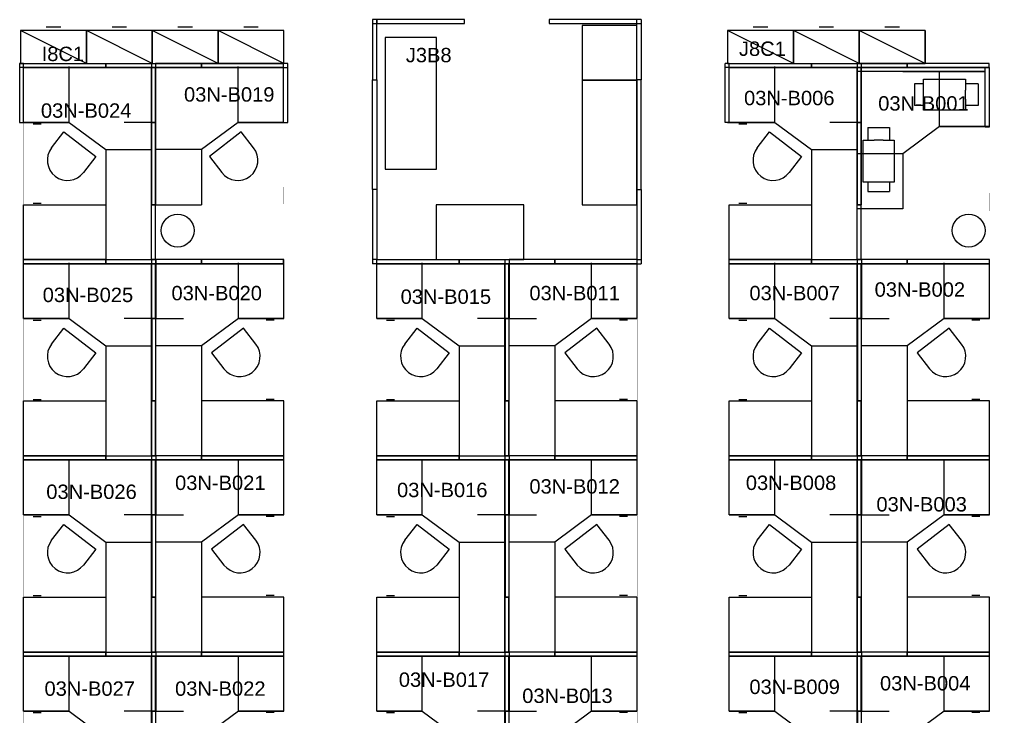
# Model space of a CAD drawing. Extents: x 0 to 6337, y 3987 to 5634.
# Drawn here: x 3172 to 3703, y 4410 to 4792 of the extents above; entities that cross this region are included whole.
import ezdxf

# ---------------------------------------------------------------- set-up
doc = ezdxf.new("R2010")
doc.units = 0
doc.header["$MEASUREMENT"] = 0
for name, color, linetype in [('01B_PANELS', 7, 'CONTINUOUS'), ('04A_FURNITURE', 7, 'CONTINUOUS'), ('04B_EQUIPMENT', 7, 'CONTINUOUS'), ('REGION', 7, 'CONTINUOUS'), ('REGION_NUM', 7, 'CONTINUOUS')]:
    doc.layers.add(name, color=color, linetype=linetype)
doc.styles.add('ARIAL', font='ARIAL', dxfattribs={"height": 0.2})

msp = doc.modelspace()

# ---------------------------------------------------------------- linework, layer by layer
at = {"layer": '01B_PANELS', "color": 5, "linetype": 'Continuous'}
for p, q in [((3415.53, 4791.5), (3365.28, 4791.5)), ((3365.28, 4791.5), (3365.28, 4758.48)), ((3367.53, 4791.5), (3367.53, 4789.25)), ((3367.53, 4758.48), (3367.53, 4791.5)), ((3415.53, 4789.25), (3415.53, 4791.5)), ((3512.03, 4791.5), (3461.78, 4791.5)), ((3461.78, 4791.5), (3461.78, 4789.25)), ((3509.78, 4789.25), (3509.78, 4791.5)), ((3509.78, 4758.48), (3509.78, 4791.5)), ((3512.03, 4791.5), (3512.03, 4758.48)), ((3365.28, 4789.25), (3415.53, 4789.25)), ((3461.78, 4789.25), (3512.03, 4789.25)), ((3509.78, 4758.23), (3509.78, 4788.23)), ((3172.11, 4767.48), (3172.11, 4735.23)), ((3174.36, 4767.48), (3172.11, 4767.48)), ((3174.36, 4765.23), (3172.11, 4765.23)), ((3172.76, 4767.48), (3208.76, 4767.48)), ((3174.36, 4765.23), (3174.36, 4767.48)), ((3174.36, 4767.48), (3219.36, 4767.48)), ((3174.36, 4735.23), (3174.36, 4765.23)), ((3174.36, 4765.23), (3244.36, 4765.23)), ((3219.36, 4765.23), (3174.36, 4765.23)), ((3208.76, 4767.48), (3244.76, 4767.48)), ((3219.36, 4765.23), (3219.36, 4767.48)), ((3219.36, 4767.48), (3244.36, 4767.48)), ((3219.36, 4767.48), (3219.36, 4765.23)), ((3244.36, 4765.23), (3219.36, 4765.23)), ((3243.63, 4767.48), (3245.88, 4767.48)), ((3244.36, 4767.48), (3244.36, 4765.23)), ((3244.36, 4735.23), (3244.36, 4765.23)), ((3244.36, 4765.23), (3246.61, 4765.23)), ((3244.36, 4765.23), (3244.36, 4735.23)), ((3244.36, 4735.23), (3244.36, 4765.23)), ((3246.61, 4765.23), (3244.36, 4765.23)), ((3244.76, 4767.48), (3280.76, 4767.48)), ((3246.61, 4767.48), (3246.61, 4765.23)), ((3271.61, 4767.48), (3246.61, 4767.48)), ((3316.61, 4765.23), (3246.61, 4765.23)), ((3246.61, 4765.23), (3246.61, 4735.23)), ((3246.61, 4735.23), (3246.61, 4765.23)), ((3246.61, 4735.23), (3246.61, 4765.23)), ((3246.61, 4765.23), (3271.61, 4765.23)), ((3271.61, 4765.23), (3271.61, 4767.48)), ((3271.61, 4767.48), (3271.61, 4765.23)), ((3316.61, 4767.48), (3271.61, 4767.48)), ((3271.61, 4765.23), (3316.61, 4765.23)), ((3280.76, 4767.48), (3316.76, 4767.48)), ((3318.86, 4767.48), (3316.61, 4767.48)), ((3316.61, 4765.23), (3316.61, 4767.48)), ((3316.61, 4765.23), (3318.86, 4765.23)), ((3316.61, 4735.23), (3316.61, 4765.23)), ((3318.86, 4735.23), (3318.86, 4767.48)), ((3560.25, 4767.48), (3558, 4767.48)), ((3560.25, 4765.23), (3558, 4765.23)), ((3559.37, 4767.48), (3595.37, 4767.48)), ((3560.25, 4765.23), (3560.25, 4767.48)), ((3560.25, 4767.48), (3605.25, 4767.48)), ((3560.25, 4765.23), (3630.25, 4765.23)), ((3605.25, 4765.23), (3560.25, 4765.23)), ((3595.37, 4767.48), (3631.37, 4767.48)), ((3605.25, 4765.23), (3605.25, 4767.48)), ((3605.25, 4767.48), (3630.25, 4767.48)), ((3605.25, 4767.48), (3605.25, 4765.23)), ((3630.25, 4765.23), (3605.25, 4765.23)), ((3632.5, 4767.48), (3630.25, 4767.48)), ((3630.25, 4767.48), (3630.25, 4765.23)), ((3630.25, 4735.23), (3630.25, 4765.23)), ((3632.5, 4765.23), (3630.25, 4765.23)), ((3630.25, 4735.23), (3630.25, 4765.23)), ((3630.25, 4765.23), (3632.5, 4765.23)), ((3630.25, 4765.23), (3630.25, 4735.23)), ((3631.37, 4767.48), (3667.37, 4767.48)), ((3632.5, 4767.48), (3632.5, 4765.23)), ((3657.5, 4767.48), (3632.5, 4767.48)), ((3632.5, 4735.23), (3632.5, 4765.23)), ((3702.5, 4765.23), (3632.5, 4765.23)), ((3632.5, 4765.23), (3632.5, 4735.23)), ((3632.5, 4735.23), (3632.5, 4765.23)), ((3632.5, 4765.23), (3657.5, 4765.23)), ((3657.5, 4765.23), (3657.5, 4767.48)), ((3657.5, 4767.48), (3657.5, 4765.23)), ((3702.5, 4767.48), (3657.5, 4767.48)), ((3657.5, 4765.23), (3702.5, 4765.23)), ((3700.23, 4765.23), (3702.5, 4765.23)), ((3700.23, 4732.6), (3700.23, 4765.23)), ((3700.23, 4762.98), (3700.23, 4765.23)), ((3700.25, 4765.23), (3702.2, 4765.23)), ((3702.5, 4765.23), (3702.5, 4767.48)), ((3702.5, 4765.23), (3702.5, 4732.6)), ((3700.23, 4762.98), (3630.23, 4762.98)), ((3655.23, 4762.98), (3700.23, 4762.98)), ((3700.23, 4732.98), (3700.23, 4762.98)), ((3365.28, 4758.48), (3367.53, 4758.48)), ((3365.28, 4698.48), (3365.28, 4758.48)), ((3365.28, 4758.48), (3367.53, 4758.48)), ((3367.53, 4758.48), (3367.53, 4698.48)), ((3512.03, 4758.48), (3509.78, 4758.48)), ((3512.03, 4758.48), (3509.78, 4758.48)), ((3509.78, 4758.48), (3509.78, 4698.48)), ((3509.78, 4690.23), (3509.78, 4758.23)), ((3512.03, 4698.48), (3512.03, 4758.48)), ((3172.11, 4735.23), (3174.36, 4735.23)), ((3244.36, 4735.23), (3246.61, 4735.23)), ((3244.36, 4660.23), (3244.36, 4735.23)), ((3246.61, 4735.23), (3244.36, 4735.23)), ((3246.61, 4735.23), (3244.36, 4735.23)), ((3244.36, 4735.23), (3244.36, 4690.23)), ((3244.36, 4690.23), (3244.36, 4735.23)), ((3244.36, 4735.23), (3246.61, 4735.23)), ((3246.61, 4690.23), (3246.61, 4735.23)), ((3246.61, 4735.23), (3246.61, 4690.23)), ((3316.61, 4735.23), (3318.86, 4735.23)), ((3632.5, 4735.23), (3630.25, 4735.23)), ((3630.25, 4735.23), (3632.5, 4735.23)), ((3630.25, 4660.23), (3630.25, 4735.23)), ((3632.5, 4735.23), (3630.25, 4735.23)), ((3630.25, 4735.23), (3630.25, 4690.23)), ((3630.25, 4690.23), (3630.25, 4735.23)), ((3630.25, 4735.23), (3632.5, 4735.23)), ((3632.5, 4660.23), (3632.5, 4735.23)), ((3632.5, 4690.23), (3632.5, 4735.23)), ((3632.5, 4735.23), (3632.5, 4690.23)), ((3702.5, 4732.6), (3700.23, 4732.6)), ((3702.2, 4732.94), (3700.28, 4732.94)), ((3365.28, 4698.48), (3365.28, 4657.98)), ((3367.53, 4698.48), (3365.28, 4698.48)), ((3367.53, 4698.48), (3367.53, 4660.23)), ((3509.78, 4698.48), (3509.78, 4660.23)), ((3509.78, 4698.48), (3512.03, 4698.48)), ((3512.03, 4698.48), (3512.03, 4660.23)), ((3244.36, 4660.23), (3244.36, 4690.23)), ((3244.36, 4690.23), (3246.61, 4690.23)), ((3244.36, 4660.23), (3244.36, 4690.23)), ((3246.61, 4690.23), (3244.36, 4690.23)), ((3244.36, 4690.23), (3246.61, 4690.23)), ((3246.61, 4690.23), (3244.36, 4690.23)), ((3246.61, 4660.23), (3246.61, 4690.23)), ((3246.61, 4660.23), (3246.61, 4690.23)), ((3630.25, 4660.23), (3630.25, 4690.23)), ((3632.5, 4690.23), (3630.25, 4690.23)), ((3630.25, 4660.23), (3630.25, 4690.23)), ((3630.25, 4690.23), (3632.5, 4690.23)), ((3630.25, 4690.23), (3632.5, 4690.23)), ((3632.5, 4690.23), (3630.25, 4690.23)), ((3632.5, 4660.23), (3632.5, 4690.23)), ((3632.5, 4660.23), (3632.5, 4690.23)), ((3219.36, 4660.23), (3174.36, 4660.23)), ((3174.36, 4657.98), (3174.36, 4660.23)), ((3174.36, 4660.23), (3219.36, 4660.23)), ((3174.36, 4657.98), (3174.36, 4660.23)), ((3174.36, 4660.23), (3219.36, 4660.23)), ((3219.36, 4660.23), (3244.36, 4660.23)), ((3219.36, 4657.98), (3219.36, 4660.23)), ((3219.36, 4660.23), (3244.36, 4660.23)), ((3219.36, 4660.23), (3219.36, 4657.98)), ((3219.36, 4657.98), (3219.36, 4660.23)), ((3219.36, 4660.23), (3244.36, 4660.23)), ((3219.36, 4660.23), (3219.36, 4657.98)), ((3244.36, 4660.23), (3246.61, 4660.23)), ((3246.61, 4660.23), (3244.36, 4660.23)), ((3244.36, 4660.23), (3244.36, 4657.98)), ((3244.36, 4660.23), (3244.36, 4657.98)), ((3246.61, 4660.23), (3246.61, 4657.98)), ((3271.61, 4660.23), (3246.61, 4660.23)), ((3246.77, 4660.23), (3246.77, 4657.98)), ((3271.77, 4660.23), (3246.77, 4660.23)), ((3271.61, 4657.98), (3271.61, 4660.23)), ((3271.61, 4660.23), (3271.61, 4657.98)), ((3316.61, 4660.23), (3271.61, 4660.23)), ((3271.77, 4657.98), (3271.77, 4660.23)), ((3271.77, 4660.23), (3271.77, 4657.98)), ((3316.77, 4660.23), (3271.77, 4660.23)), ((3316.61, 4657.98), (3316.61, 4660.23)), ((3316.77, 4657.98), (3316.77, 4660.23)), ((3367.53, 4660.23), (3365.28, 4660.23)), ((3367.53, 4657.98), (3367.53, 4660.23)), ((3367.53, 4660.23), (3412.53, 4660.23)), ((3399.94, 4660.23), (3447.94, 4660.23)), ((3412.53, 4657.98), (3412.53, 4660.23)), ((3412.53, 4660.23), (3437.53, 4660.23)), ((3412.53, 4660.23), (3412.53, 4657.98)), ((3437.53, 4660.23), (3437.53, 4657.98)), ((3439.93, 4660.23), (3439.93, 4657.98)), ((3464.93, 4660.23), (3439.93, 4660.23)), ((3464.93, 4657.98), (3464.93, 4660.23)), ((3464.93, 4660.23), (3464.93, 4657.98)), ((3509.93, 4660.23), (3464.93, 4660.23)), ((3509.78, 4660.23), (3512.03, 4660.23)), ((3509.93, 4657.98), (3509.93, 4660.23)), ((3512.03, 4660.23), (3512.03, 4657.98)), ((3605.25, 4660.23), (3560.25, 4660.23)), ((3560.25, 4657.98), (3560.25, 4660.23)), ((3560.25, 4660.23), (3605.25, 4660.23)), ((3560.25, 4657.98), (3560.25, 4660.23)), ((3560.25, 4660.23), (3605.25, 4660.23)), ((3605.25, 4660.23), (3630.25, 4660.23)), ((3605.25, 4657.98), (3605.25, 4660.23)), ((3605.25, 4660.23), (3630.25, 4660.23)), ((3605.25, 4660.23), (3605.25, 4657.98)), ((3605.25, 4657.98), (3605.25, 4660.23)), ((3605.25, 4660.23), (3630.25, 4660.23)), ((3605.25, 4660.23), (3605.25, 4657.98)), ((3632.5, 4660.23), (3630.25, 4660.23)), ((3630.25, 4660.23), (3632.5, 4660.23)), ((3630.25, 4660.23), (3630.25, 4657.98)), ((3630.25, 4660.23), (3630.25, 4657.98)), ((3657.5, 4660.23), (3632.5, 4660.23)), ((3632.65, 4660.23), (3632.65, 4657.98)), ((3657.65, 4660.23), (3632.65, 4660.23)), ((3657.65, 4657.98), (3657.65, 4660.23)), ((3657.65, 4660.23), (3657.65, 4657.98)), ((3702.65, 4660.23), (3657.65, 4660.23)), ((3702.65, 4657.98), (3702.65, 4660.23)), ((3174.36, 4657.98), (3244.36, 4657.98)), ((3219.36, 4657.98), (3174.36, 4657.98)), ((3219.36, 4657.98), (3174.36, 4657.98)), ((3244.36, 4657.98), (3219.36, 4657.98)), ((3244.36, 4657.98), (3219.36, 4657.98)), ((3244.36, 4627.98), (3244.36, 4657.98)), ((3244.36, 4657.98), (3246.61, 4657.98)), ((3244.36, 4657.98), (3244.36, 4627.98)), ((3244.52, 4627.98), (3244.52, 4657.98)), ((3246.77, 4657.98), (3244.52, 4657.98)), ((3246.61, 4627.98), (3246.61, 4657.98)), ((3246.61, 4657.98), (3271.61, 4657.98)), ((3246.77, 4627.98), (3246.77, 4657.98)), ((3316.77, 4657.98), (3246.77, 4657.98)), ((3246.77, 4657.98), (3246.77, 4627.98)), ((3246.77, 4657.98), (3271.77, 4657.98)), ((3271.61, 4657.98), (3316.61, 4657.98)), ((3271.77, 4657.98), (3316.77, 4657.98)), ((3367.53, 4657.98), (3365.28, 4657.98)), ((3367.53, 4657.98), (3437.53, 4657.98)), ((3412.53, 4657.98), (3367.53, 4657.98)), ((3437.53, 4657.98), (3412.53, 4657.98)), ((3437.53, 4627.98), (3437.53, 4657.98)), ((3437.53, 4657.98), (3439.78, 4657.98)), ((3437.53, 4657.98), (3437.53, 4627.98)), ((3437.68, 4627.98), (3437.68, 4657.98)), ((3439.93, 4657.98), (3437.68, 4657.98)), ((3439.78, 4627.98), (3439.78, 4657.98)), ((3439.93, 4627.98), (3439.93, 4657.98)), ((3509.93, 4657.98), (3439.93, 4657.98)), ((3439.93, 4657.98), (3439.93, 4627.98)), ((3439.93, 4657.98), (3464.93, 4657.98)), ((3464.93, 4657.98), (3509.93, 4657.98)), ((3509.78, 4657.98), (3512.03, 4657.98)), ((3560.25, 4657.98), (3630.25, 4657.98)), ((3605.25, 4657.98), (3560.25, 4657.98)), ((3605.25, 4657.98), (3560.25, 4657.98)), ((3630.25, 4657.98), (3605.25, 4657.98)), ((3630.25, 4657.98), (3605.25, 4657.98)), ((3630.25, 4627.98), (3630.25, 4657.98)), ((3630.25, 4657.98), (3632.5, 4657.98)), ((3630.25, 4657.98), (3630.25, 4627.98)), ((3630.4, 4627.98), (3630.4, 4657.98)), ((3632.65, 4657.98), (3630.4, 4657.98)), ((3632.5, 4627.98), (3632.5, 4657.98)), ((3632.65, 4627.98), (3632.65, 4657.98)), ((3702.65, 4657.98), (3632.65, 4657.98)), ((3632.65, 4657.98), (3632.65, 4627.98)), ((3632.65, 4657.98), (3657.65, 4657.98)), ((3657.65, 4657.98), (3702.65, 4657.98)), ((3244.36, 4627.98), (3246.61, 4627.98)), ((3244.36, 4552.98), (3244.36, 4627.98)), ((3244.36, 4582.98), (3244.36, 4627.98)), ((3244.36, 4627.98), (3246.61, 4627.98)), ((3246.77, 4627.98), (3244.52, 4627.98)), ((3246.77, 4627.98), (3244.52, 4627.98)), ((3244.52, 4627.98), (3244.52, 4582.98)), ((3246.61, 4627.98), (3246.61, 4582.98)), ((3246.77, 4552.98), (3246.77, 4627.98)), ((3246.77, 4582.98), (3246.77, 4627.98)), ((3437.53, 4627.98), (3439.78, 4627.98)), ((3437.53, 4552.98), (3437.53, 4627.98)), ((3437.53, 4582.98), (3437.53, 4627.98)), ((3437.53, 4627.98), (3439.78, 4627.98)), ((3439.93, 4627.98), (3437.68, 4627.98)), ((3439.93, 4627.98), (3437.68, 4627.98)), ((3437.68, 4627.98), (3437.68, 4582.98)), ((3439.78, 4627.98), (3439.78, 4582.98)), ((3439.93, 4552.98), (3439.93, 4627.98)), ((3439.93, 4582.98), (3439.93, 4627.98)), ((3630.25, 4627.98), (3632.5, 4627.98)), ((3630.25, 4552.98), (3630.25, 4627.98)), ((3630.25, 4582.98), (3630.25, 4627.98)), ((3630.25, 4627.98), (3632.5, 4627.98)), ((3632.65, 4627.98), (3630.4, 4627.98)), ((3632.65, 4627.98), (3630.4, 4627.98)), ((3630.4, 4627.98), (3630.4, 4582.98)), ((3632.5, 4627.98), (3632.5, 4582.98)), ((3632.65, 4552.98), (3632.65, 4627.98)), ((3632.65, 4582.98), (3632.65, 4627.98)), ((3244.36, 4552.98), (3244.36, 4582.98)), ((3244.36, 4582.98), (3246.61, 4582.98)), ((3246.61, 4582.98), (3244.36, 4582.98)), ((3244.52, 4552.98), (3244.52, 4582.98)), ((3246.77, 4582.98), (3244.52, 4582.98)), ((3244.52, 4582.98), (3246.77, 4582.98)), ((3246.61, 4552.98), (3246.61, 4582.98)), ((3246.77, 4552.98), (3246.77, 4582.98)), ((3437.53, 4552.98), (3437.53, 4582.98)), ((3437.53, 4582.98), (3439.78, 4582.98)), ((3439.78, 4582.98), (3437.53, 4582.98)), ((3437.68, 4552.98), (3437.68, 4582.98)), ((3439.93, 4582.98), (3437.68, 4582.98)), ((3437.68, 4582.98), (3439.93, 4582.98)), ((3439.78, 4552.98), (3439.78, 4582.98)), ((3439.93, 4552.98), (3439.93, 4582.98)), ((3630.25, 4552.98), (3630.25, 4582.98)), ((3630.25, 4582.98), (3632.5, 4582.98)), ((3632.5, 4582.98), (3630.25, 4582.98)), ((3630.4, 4552.98), (3630.4, 4582.98)), ((3632.65, 4582.98), (3630.4, 4582.98)), ((3630.4, 4582.98), (3632.65, 4582.98)), ((3632.5, 4552.98), (3632.5, 4582.98)), ((3632.65, 4552.98), (3632.65, 4582.98)), ((3219.36, 4552.98), (3174.36, 4552.98)), ((3174.36, 4550.73), (3174.36, 4552.98)), ((3174.36, 4552.98), (3219.36, 4552.98)), ((3174.36, 4550.73), (3174.36, 4552.98)), ((3174.36, 4552.98), (3219.36, 4552.98)), ((3219.36, 4552.98), (3244.36, 4552.98)), ((3219.36, 4550.73), (3219.36, 4552.98)), ((3219.36, 4552.98), (3244.36, 4552.98)), ((3219.36, 4552.98), (3219.36, 4550.73)), ((3219.36, 4550.73), (3219.36, 4552.98)), ((3219.36, 4552.98), (3244.36, 4552.98)), ((3219.36, 4552.98), (3219.36, 4550.73)), ((3244.36, 4552.98), (3246.61, 4552.98)), ((3244.36, 4552.98), (3244.36, 4550.73)), ((3244.36, 4552.98), (3244.36, 4550.73)), ((3246.77, 4552.98), (3244.52, 4552.98)), ((3271.77, 4552.98), (3246.77, 4552.98)), ((3246.77, 4552.98), (3246.77, 4550.73)), ((3271.77, 4552.98), (3246.77, 4552.98)), ((3246.77, 4552.98), (3246.77, 4550.73)), ((3271.77, 4552.98), (3246.77, 4552.98)), ((3271.77, 4552.98), (3316.77, 4552.98)), ((3271.77, 4550.73), (3271.77, 4552.98)), ((3271.77, 4552.98), (3271.77, 4550.73)), ((3316.77, 4552.98), (3271.77, 4552.98)), ((3271.77, 4550.73), (3271.77, 4552.98)), ((3271.77, 4552.98), (3271.77, 4550.73)), ((3316.77, 4552.98), (3271.77, 4552.98)), ((3316.77, 4550.73), (3316.77, 4552.98)), ((3316.77, 4550.73), (3316.77, 4552.98)), ((3412.53, 4552.98), (3367.53, 4552.98)), ((3367.53, 4550.73), (3367.53, 4552.98)), ((3367.53, 4552.98), (3412.53, 4552.98)), ((3367.53, 4550.73), (3367.53, 4552.98)), ((3367.53, 4552.98), (3412.53, 4552.98)), ((3412.53, 4552.98), (3437.53, 4552.98)), ((3412.53, 4550.73), (3412.53, 4552.98)), ((3412.53, 4552.98), (3437.53, 4552.98)), ((3412.53, 4552.98), (3412.53, 4550.73)), ((3412.53, 4550.73), (3412.53, 4552.98)), ((3412.53, 4552.98), (3437.53, 4552.98)), ((3412.53, 4552.98), (3412.53, 4550.73)), ((3437.53, 4552.98), (3439.78, 4552.98)), ((3437.53, 4552.98), (3437.53, 4550.73)), ((3437.53, 4552.98), (3437.53, 4550.73)), ((3439.93, 4552.98), (3437.68, 4552.98)), ((3464.93, 4552.98), (3439.93, 4552.98)), ((3439.93, 4552.98), (3439.93, 4550.73)), ((3464.93, 4552.98), (3439.93, 4552.98)), ((3439.93, 4552.98), (3439.93, 4550.73)), ((3464.93, 4552.98), (3439.93, 4552.98)), ((3464.93, 4552.98), (3509.93, 4552.98)), ((3464.93, 4550.73), (3464.93, 4552.98)), ((3464.93, 4552.98), (3464.93, 4550.73)), ((3509.93, 4552.98), (3464.93, 4552.98)), ((3464.93, 4550.73), (3464.93, 4552.98)), ((3464.93, 4552.98), (3464.93, 4550.73)), ((3509.93, 4552.98), (3464.93, 4552.98)), ((3509.93, 4550.73), (3509.93, 4552.98)), ((3509.93, 4550.73), (3509.93, 4552.98)), ((3605.25, 4552.98), (3560.25, 4552.98)), ((3560.25, 4550.73), (3560.25, 4552.98)), ((3560.25, 4552.98), (3605.25, 4552.98)), ((3560.25, 4550.73), (3560.25, 4552.98)), ((3560.25, 4552.98), (3605.25, 4552.98)), ((3605.25, 4552.98), (3630.25, 4552.98)), ((3605.25, 4550.73), (3605.25, 4552.98)), ((3605.25, 4552.98), (3630.25, 4552.98)), ((3605.25, 4552.98), (3605.25, 4550.73)), ((3605.25, 4550.73), (3605.25, 4552.98)), ((3605.25, 4552.98), (3630.25, 4552.98)), ((3605.25, 4552.98), (3605.25, 4550.73)), ((3630.25, 4552.98), (3632.5, 4552.98)), ((3630.25, 4552.98), (3630.25, 4550.73)), ((3630.25, 4552.98), (3630.25, 4550.73)), ((3632.65, 4552.98), (3630.4, 4552.98)), ((3657.65, 4552.98), (3632.65, 4552.98)), ((3632.65, 4552.98), (3632.65, 4550.73)), ((3657.65, 4552.98), (3632.65, 4552.98)), ((3632.65, 4552.98), (3632.65, 4550.73)), ((3657.65, 4552.98), (3632.65, 4552.98)), ((3657.65, 4552.98), (3702.65, 4552.98)), ((3657.65, 4550.73), (3657.65, 4552.98)), ((3657.65, 4552.98), (3657.65, 4550.73)), ((3702.65, 4552.98), (3657.65, 4552.98)), ((3657.65, 4550.73), (3657.65, 4552.98)), ((3657.65, 4552.98), (3657.65, 4550.73)), ((3702.65, 4552.98), (3657.65, 4552.98)), ((3702.65, 4550.73), (3702.65, 4552.98)), ((3702.65, 4550.73), (3702.65, 4552.98)), ((3174.36, 4550.73), (3244.36, 4550.73)), ((3219.36, 4550.73), (3174.36, 4550.73)), ((3219.36, 4550.73), (3174.36, 4550.73)), ((3244.36, 4550.73), (3219.36, 4550.73)), ((3244.36, 4550.73), (3219.36, 4550.73)), ((3244.36, 4520.73), (3244.36, 4550.73)), ((3244.36, 4550.73), (3246.61, 4550.73)), ((3244.36, 4550.73), (3244.36, 4520.73)), ((3244.52, 4520.73), (3244.52, 4550.73)), ((3246.77, 4550.73), (3244.52, 4550.73)), ((3246.61, 4520.73), (3246.61, 4550.73)), ((3246.77, 4520.73), (3246.77, 4550.73)), ((3316.77, 4550.73), (3246.77, 4550.73)), ((3246.77, 4550.73), (3246.77, 4520.73)), ((3246.77, 4550.73), (3271.77, 4550.73)), ((3246.77, 4550.73), (3271.77, 4550.73)), ((3271.77, 4550.73), (3316.77, 4550.73)), ((3271.77, 4550.73), (3316.77, 4550.73)), ((3367.53, 4550.73), (3437.53, 4550.73)), ((3412.53, 4550.73), (3367.53, 4550.73)), ((3412.53, 4550.73), (3367.53, 4550.73)), ((3437.53, 4550.73), (3412.53, 4550.73)), ((3437.53, 4550.73), (3412.53, 4550.73)), ((3437.53, 4520.73), (3437.53, 4550.73)), ((3437.53, 4550.73), (3439.78, 4550.73)), ((3437.53, 4550.73), (3437.53, 4520.73)), ((3437.68, 4520.73), (3437.68, 4550.73)), ((3439.93, 4550.73), (3437.68, 4550.73)), ((3439.78, 4520.73), (3439.78, 4550.73)), ((3439.93, 4520.73), (3439.93, 4550.73)), ((3509.93, 4550.73), (3439.93, 4550.73)), ((3439.93, 4550.73), (3439.93, 4520.73)), ((3439.93, 4550.73), (3464.93, 4550.73)), ((3439.93, 4550.73), (3464.93, 4550.73)), ((3464.93, 4550.73), (3509.93, 4550.73)), ((3464.93, 4550.73), (3509.93, 4550.73)), ((3560.25, 4550.73), (3630.25, 4550.73)), ((3605.25, 4550.73), (3560.25, 4550.73)), ((3605.25, 4550.73), (3560.25, 4550.73)), ((3630.25, 4550.73), (3605.25, 4550.73)), ((3630.25, 4550.73), (3605.25, 4550.73)), ((3630.25, 4520.73), (3630.25, 4550.73)), ((3630.25, 4550.73), (3632.5, 4550.73)), ((3630.25, 4550.73), (3630.25, 4520.73)), ((3630.4, 4520.73), (3630.4, 4550.73)), ((3632.65, 4550.73), (3630.4, 4550.73)), ((3632.5, 4520.73), (3632.5, 4550.73)), ((3632.65, 4520.73), (3632.65, 4550.73)), ((3702.65, 4550.73), (3632.65, 4550.73)), ((3632.65, 4550.73), (3632.65, 4520.73)), ((3632.65, 4550.73), (3657.65, 4550.73)), ((3632.65, 4550.73), (3657.65, 4550.73)), ((3657.65, 4550.73), (3702.65, 4550.73)), ((3657.65, 4550.73), (3702.65, 4550.73)), ((3244.36, 4520.73), (3246.61, 4520.73)), ((3244.36, 4445.73), (3244.36, 4520.73)), ((3244.36, 4475.73), (3244.36, 4520.73)), ((3244.36, 4520.73), (3246.61, 4520.73)), ((3246.77, 4520.73), (3244.52, 4520.73)), ((3246.77, 4520.73), (3244.52, 4520.73)), ((3244.52, 4520.73), (3244.52, 4475.73)), ((3246.61, 4520.73), (3246.61, 4475.73)), ((3246.77, 4445.73), (3246.77, 4520.73)), ((3246.77, 4475.73), (3246.77, 4520.73)), ((3437.53, 4520.73), (3439.78, 4520.73)), ((3437.53, 4445.73), (3437.53, 4520.73)), ((3437.53, 4475.73), (3437.53, 4520.73)), ((3437.53, 4520.73), (3439.78, 4520.73)), ((3439.93, 4520.73), (3437.68, 4520.73)), ((3439.93, 4520.73), (3437.68, 4520.73)), ((3437.68, 4520.73), (3437.68, 4475.73)), ((3439.78, 4520.73), (3439.78, 4475.73)), ((3439.93, 4445.73), (3439.93, 4520.73)), ((3439.93, 4475.73), (3439.93, 4520.73)), ((3630.25, 4520.73), (3632.5, 4520.73)), ((3630.25, 4445.73), (3630.25, 4520.73)), ((3630.25, 4475.73), (3630.25, 4520.73)), ((3630.25, 4520.73), (3632.5, 4520.73)), ((3632.65, 4520.73), (3630.4, 4520.73)), ((3632.65, 4520.73), (3630.4, 4520.73)), ((3630.4, 4520.73), (3630.4, 4475.73)), ((3632.5, 4520.73), (3632.5, 4475.73)), ((3632.65, 4445.73), (3632.65, 4520.73)), ((3632.65, 4475.73), (3632.65, 4520.73)), ((3244.36, 4445.73), (3244.36, 4475.73)), ((3244.36, 4475.73), (3246.61, 4475.73)), ((3246.61, 4475.73), (3244.36, 4475.73)), ((3244.52, 4445.73), (3244.52, 4475.73)), ((3246.77, 4475.73), (3244.52, 4475.73)), ((3244.52, 4475.73), (3246.77, 4475.73)), ((3246.61, 4445.73), (3246.61, 4475.73)), ((3246.77, 4445.73), (3246.77, 4475.73)), ((3437.53, 4445.73), (3437.53, 4475.73)), ((3437.53, 4475.73), (3439.78, 4475.73)), ((3439.78, 4475.73), (3437.53, 4475.73)), ((3437.68, 4445.73), (3437.68, 4475.73)), ((3439.93, 4475.73), (3437.68, 4475.73)), ((3437.68, 4475.73), (3439.93, 4475.73)), ((3439.78, 4445.73), (3439.78, 4475.73)), ((3439.93, 4445.73), (3439.93, 4475.73)), ((3630.25, 4445.73), (3630.25, 4475.73)), ((3630.25, 4475.73), (3632.5, 4475.73)), ((3632.5, 4475.73), (3630.25, 4475.73)), ((3630.4, 4445.73), (3630.4, 4475.73)), ((3632.65, 4475.73), (3630.4, 4475.73)), ((3630.4, 4475.73), (3632.65, 4475.73)), ((3632.5, 4445.73), (3632.5, 4475.73)), ((3632.65, 4445.73), (3632.65, 4475.73)), ((3219.36, 4445.73), (3174.36, 4445.73)), ((3174.36, 4443.48), (3174.36, 4445.73)), ((3174.36, 4445.73), (3219.36, 4445.73)), ((3174.36, 4443.48), (3174.36, 4445.73)), ((3174.36, 4445.73), (3219.36, 4445.73)), ((3174.36, 4443.48), (3244.36, 4443.48)), ((3219.36, 4443.48), (3174.36, 4443.48)), ((3219.36, 4443.48), (3174.36, 4443.48)), ((3219.36, 4445.73), (3244.36, 4445.73)), ((3219.36, 4443.48), (3219.36, 4445.73)), ((3219.36, 4445.73), (3244.36, 4445.73)), ((3219.36, 4445.73), (3219.36, 4443.48)), ((3219.36, 4443.48), (3219.36, 4445.73)), ((3219.36, 4445.73), (3244.36, 4445.73)), ((3219.36, 4445.73), (3219.36, 4443.48)), ((3244.36, 4443.48), (3219.36, 4443.48)), ((3244.36, 4443.48), (3219.36, 4443.48)), ((3244.36, 4445.73), (3246.61, 4445.73)), ((3244.36, 4445.73), (3244.36, 4443.48)), ((3244.36, 4445.73), (3244.36, 4443.48)), ((3244.36, 4413.48), (3244.36, 4443.48)), ((3244.36, 4443.48), (3246.61, 4443.48)), ((3244.36, 4443.48), (3244.36, 4413.48)), ((3246.77, 4445.73), (3244.52, 4445.73)), ((3244.52, 4413.48), (3244.52, 4443.48)), ((3246.77, 4443.48), (3244.52, 4443.48)), ((3246.61, 4413.48), (3246.61, 4443.48)), ((3271.77, 4445.73), (3246.77, 4445.73)), ((3246.77, 4445.73), (3246.77, 4443.48)), ((3271.77, 4445.73), (3246.77, 4445.73)), ((3246.77, 4445.73), (3246.77, 4443.48)), ((3271.77, 4445.73), (3246.77, 4445.73)), ((3246.77, 4413.48), (3246.77, 4443.48)), ((3316.77, 4443.48), (3246.77, 4443.48)), ((3246.77, 4443.48), (3246.77, 4413.48)), ((3246.77, 4443.48), (3271.77, 4443.48)), ((3246.77, 4443.48), (3271.77, 4443.48)), ((3271.77, 4445.73), (3316.77, 4445.73)), ((3271.77, 4443.48), (3271.77, 4445.73)), ((3271.77, 4445.73), (3271.77, 4443.48)), ((3316.77, 4445.73), (3271.77, 4445.73)), ((3271.77, 4443.48), (3271.77, 4445.73)), ((3271.77, 4445.73), (3271.77, 4443.48)), ((3316.77, 4445.73), (3271.77, 4445.73)), ((3271.77, 4443.48), (3316.77, 4443.48)), ((3271.77, 4443.48), (3316.77, 4443.48)), ((3316.77, 4443.48), (3316.77, 4445.73)), ((3316.77, 4443.48), (3316.77, 4445.73)), ((3412.53, 4445.73), (3367.53, 4445.73)), ((3367.53, 4443.48), (3367.53, 4445.73)), ((3367.53, 4445.73), (3412.53, 4445.73)), ((3367.53, 4443.48), (3367.53, 4445.73)), ((3367.53, 4445.73), (3412.53, 4445.73)), ((3367.53, 4443.48), (3437.53, 4443.48)), ((3412.53, 4443.48), (3367.53, 4443.48)), ((3412.53, 4443.48), (3367.53, 4443.48)), ((3412.53, 4445.73), (3437.53, 4445.73)), ((3412.53, 4443.48), (3412.53, 4445.73)), ((3412.53, 4445.73), (3437.53, 4445.73)), ((3412.53, 4445.73), (3412.53, 4443.48)), ((3412.53, 4443.48), (3412.53, 4445.73)), ((3412.53, 4445.73), (3437.53, 4445.73)), ((3412.53, 4445.73), (3412.53, 4443.48)), ((3437.53, 4443.48), (3412.53, 4443.48)), ((3437.53, 4443.48), (3412.53, 4443.48)), ((3437.53, 4445.73), (3439.78, 4445.73)), ((3437.53, 4445.73), (3437.53, 4443.48)), ((3437.53, 4445.73), (3437.53, 4443.48)), ((3437.53, 4413.48), (3437.53, 4443.48)), ((3437.53, 4443.48), (3439.78, 4443.48)), ((3437.53, 4443.48), (3437.53, 4413.48)), ((3439.93, 4445.73), (3437.68, 4445.73)), ((3437.68, 4413.48), (3437.68, 4443.48)), ((3439.93, 4443.48), (3437.68, 4443.48)), ((3439.78, 4413.48), (3439.78, 4443.48)), ((3464.93, 4445.73), (3439.93, 4445.73)), ((3439.93, 4445.73), (3439.93, 4443.48)), ((3464.93, 4445.73), (3439.93, 4445.73)), ((3439.93, 4445.73), (3439.93, 4443.48)), ((3464.93, 4445.73), (3439.93, 4445.73)), ((3439.93, 4413.48), (3439.93, 4443.48)), ((3509.93, 4443.48), (3439.93, 4443.48)), ((3439.93, 4443.48), (3439.93, 4413.48)), ((3439.93, 4443.48), (3464.93, 4443.48)), ((3439.93, 4443.48), (3464.93, 4443.48)), ((3464.93, 4445.73), (3509.93, 4445.73)), ((3464.93, 4443.48), (3464.93, 4445.73)), ((3464.93, 4445.73), (3464.93, 4443.48)), ((3509.93, 4445.73), (3464.93, 4445.73)), ((3464.93, 4443.48), (3464.93, 4445.73)), ((3464.93, 4445.73), (3464.93, 4443.48)), ((3509.93, 4445.73), (3464.93, 4445.73)), ((3464.93, 4443.48), (3509.93, 4443.48)), ((3464.93, 4443.48), (3509.93, 4443.48)), ((3509.93, 4443.48), (3509.93, 4445.73)), ((3509.93, 4443.48), (3509.93, 4445.73)), ((3605.25, 4445.73), (3560.25, 4445.73)), ((3560.25, 4443.48), (3560.25, 4445.73)), ((3560.25, 4445.73), (3605.25, 4445.73)), ((3560.25, 4443.48), (3560.25, 4445.73)), ((3560.25, 4445.73), (3605.25, 4445.73)), ((3560.25, 4443.48), (3630.25, 4443.48)), ((3605.25, 4443.48), (3560.25, 4443.48)), ((3605.25, 4443.48), (3560.25, 4443.48)), ((3605.25, 4445.73), (3630.25, 4445.73)), ((3605.25, 4443.48), (3605.25, 4445.73)), ((3605.25, 4445.73), (3630.25, 4445.73)), ((3605.25, 4445.73), (3605.25, 4443.48)), ((3605.25, 4443.48), (3605.25, 4445.73)), ((3605.25, 4445.73), (3630.25, 4445.73)), ((3605.25, 4445.73), (3605.25, 4443.48)), ((3630.25, 4443.48), (3605.25, 4443.48)), ((3630.25, 4443.48), (3605.25, 4443.48)), ((3630.25, 4445.73), (3632.5, 4445.73)), ((3630.25, 4445.73), (3630.25, 4443.48)), ((3630.25, 4445.73), (3630.25, 4443.48)), ((3630.25, 4413.48), (3630.25, 4443.48)), ((3630.25, 4443.48), (3632.5, 4443.48)), ((3630.25, 4443.48), (3630.25, 4413.48)), ((3632.65, 4445.73), (3630.4, 4445.73)), ((3630.4, 4413.48), (3630.4, 4443.48)), ((3632.65, 4443.48), (3630.4, 4443.48)), ((3632.5, 4413.48), (3632.5, 4443.48)), ((3657.65, 4445.73), (3632.65, 4445.73)), ((3632.65, 4445.73), (3632.65, 4443.48)), ((3657.65, 4445.73), (3632.65, 4445.73)), ((3632.65, 4445.73), (3632.65, 4443.48)), ((3657.65, 4445.73), (3632.65, 4445.73)), ((3632.65, 4413.48), (3632.65, 4443.48)), ((3702.65, 4443.48), (3632.65, 4443.48)), ((3632.65, 4443.48), (3632.65, 4413.48)), ((3632.65, 4443.48), (3657.65, 4443.48)), ((3632.65, 4443.48), (3657.65, 4443.48)), ((3657.65, 4445.73), (3702.65, 4445.73)), ((3657.65, 4443.48), (3657.65, 4445.73)), ((3657.65, 4445.73), (3657.65, 4443.48)), ((3702.65, 4445.73), (3657.65, 4445.73)), ((3657.65, 4443.48), (3657.65, 4445.73)), ((3657.65, 4445.73), (3657.65, 4443.48)), ((3702.65, 4445.73), (3657.65, 4445.73)), ((3657.65, 4443.48), (3702.65, 4443.48)), ((3657.65, 4443.48), (3702.65, 4443.48)), ((3702.65, 4443.48), (3702.65, 4445.73)), ((3702.65, 4443.48), (3702.65, 4445.73)), ((3244.36, 4413.48), (3246.61, 4413.48)), ((3244.36, 4338.48), (3244.36, 4413.48)), ((3244.36, 4368.48), (3244.36, 4413.48)), ((3244.36, 4413.48), (3246.61, 4413.48)), ((3246.77, 4413.48), (3244.52, 4413.48)), ((3246.77, 4413.48), (3244.52, 4413.48)), ((3244.52, 4413.48), (3244.52, 4368.48)), ((3246.61, 4413.48), (3246.61, 4368.48)), ((3246.77, 4338.48), (3246.77, 4413.48)), ((3246.77, 4368.48), (3246.77, 4413.48)), ((3437.53, 4413.48), (3439.78, 4413.48)), ((3437.53, 4338.48), (3437.53, 4413.48)), ((3437.53, 4368.48), (3437.53, 4413.48)), ((3437.53, 4413.48), (3439.78, 4413.48)), ((3439.93, 4413.48), (3437.68, 4413.48)), ((3439.93, 4413.48), (3437.68, 4413.48)), ((3437.68, 4413.48), (3437.68, 4368.48)), ((3439.78, 4413.48), (3439.78, 4368.48)), ((3439.93, 4338.48), (3439.93, 4413.48)), ((3439.93, 4368.48), (3439.93, 4413.48)), ((3630.25, 4413.48), (3632.5, 4413.48)), ((3630.25, 4338.48), (3630.25, 4413.48)), ((3630.25, 4368.48), (3630.25, 4413.48)), ((3630.25, 4413.48), (3632.5, 4413.48)), ((3632.65, 4413.48), (3630.4, 4413.48)), ((3632.65, 4413.48), (3630.4, 4413.48)), ((3630.4, 4413.48), (3630.4, 4368.48)), ((3632.5, 4413.48), (3632.5, 4368.48)), ((3632.65, 4338.48), (3632.65, 4413.48)), ((3632.65, 4368.48), (3632.65, 4413.48))]:
    msp.add_line(p, q, dxfattribs=at)
at = {"layer": '04A_FURNITURE', "color": 1, "linetype": 'Continuous'}
for p, q in [((3194.76, 4787.18), (3186.76, 4787.18)), ((3230.76, 4787.18), (3222.76, 4787.18)), ((3266.76, 4787.18), (3258.76, 4787.18)), ((3302.76, 4787.18), (3294.76, 4787.18)), ((3509.78, 4788.23), (3479.78, 4788.23)), ((3479.78, 4788.23), (3479.78, 4758.23)), ((3581.37, 4787.18), (3573.37, 4787.18)), ((3617.37, 4787.18), (3609.37, 4787.18)), ((3653.37, 4787.18), (3645.37, 4787.18)), ((3208.76, 4767.48), (3172.76, 4785.48)), ((3208.76, 4785.48), (3172.76, 4785.48)), ((3172.76, 4785.48), (3172.76, 4767.48)), ((3244.76, 4767.48), (3208.76, 4785.48)), ((3208.76, 4767.48), (3208.76, 4785.48)), ((3244.76, 4785.48), (3208.76, 4785.48)), ((3208.76, 4785.48), (3208.76, 4767.48)), ((3280.76, 4767.48), (3244.76, 4785.48)), ((3244.76, 4767.48), (3244.76, 4785.48)), ((3280.76, 4785.48), (3244.76, 4785.48)), ((3244.76, 4785.48), (3244.76, 4767.48)), ((3316.76, 4767.48), (3280.76, 4785.48)), ((3280.76, 4767.48), (3280.76, 4785.48)), ((3316.76, 4785.48), (3280.76, 4785.48)), ((3280.76, 4785.48), (3280.76, 4767.48)), ((3316.76, 4767.48), (3316.76, 4785.48)), ((3400.16, 4781.6), (3372.16, 4781.6)), ((3372.16, 4781.6), (3372.16, 4709.6)), ((3400.16, 4709.6), (3400.16, 4781.6)), ((3595.37, 4767.48), (3559.37, 4785.48)), ((3595.37, 4785.48), (3559.37, 4785.48)), ((3559.37, 4785.48), (3559.37, 4767.48)), ((3631.37, 4767.48), (3595.37, 4785.48)), ((3595.37, 4767.48), (3595.37, 4785.48)), ((3631.37, 4785.48), (3595.37, 4785.48)), ((3595.37, 4785.48), (3595.37, 4767.48)), ((3667.37, 4767.48), (3631.37, 4785.48)), ((3631.37, 4767.48), (3631.37, 4785.48)), ((3667.37, 4785.48), (3631.37, 4785.48)), ((3631.37, 4785.48), (3631.37, 4767.48)), ((3667.37, 4767.48), (3667.37, 4785.48)), ((3667.37, 4785.48), (3667.37, 4767.48)), ((3199.28, 4735.23), (3199.28, 4765.68)), ((3291.7, 4735.23), (3291.7, 4765.68)), ((3558, 4735.2), (3558, 4767.48)), ((3560.25, 4735.23), (3560.25, 4765.23)), ((3585.16, 4735.23), (3585.16, 4765.68)), ((3675.31, 4732.98), (3675.31, 4763.43)), ((3479.78, 4758.23), (3509.78, 4758.23)), ((3509.78, 4758.23), (3479.78, 4758.23)), ((3479.78, 4758.23), (3479.78, 4690.23)), ((3174.36, 4735.23), (3199.36, 4735.23)), ((3199.28, 4735.23), (3174.36, 4735.23)), ((3179.66, 4734.39), (3184.06, 4734.39)), ((3199.28, 4735.23), (3219.36, 4720.33)), ((3244.36, 4735.23), (3229.36, 4735.23)), ((3244.36, 4735.23), (3229.36, 4735.23)), ((3291.7, 4735.23), (3271.61, 4720.33)), ((3316.61, 4735.23), (3291.61, 4735.23)), ((3291.7, 4735.23), (3316.61, 4735.23)), ((3560.4, 4735.2), (3558, 4735.2)), ((3559.37, 4735.2), (3560.4, 4735.2)), ((3560.25, 4735.23), (3585.25, 4735.23)), ((3585.16, 4735.23), (3560.25, 4735.23)), ((3565.55, 4734.39), (3569.94, 4734.39)), ((3585.16, 4735.23), (3605.25, 4720.33)), ((3630.25, 4735.23), (3615.25, 4735.23)), ((3630.25, 4735.23), (3615.25, 4735.23)), ((3675.31, 4732.98), (3655.23, 4718.08)), ((3700.23, 4732.98), (3675.23, 4732.98)), ((3675.31, 4732.98), (3700.23, 4732.98)), ((3189.69, 4721.31), (3196.44, 4730.04)), ((3196.44, 4730.04), (3213.91, 4716.54)), ((3293.46, 4730.04), (3275.99, 4716.54)), ((3300.21, 4721.31), (3293.46, 4730.04)), ((3575.57, 4721.31), (3582.32, 4730.04)), ((3582.32, 4730.04), (3599.79, 4716.54)), ((3213.91, 4716.54), (3207.15, 4707.8)), ((3219.36, 4720.33), (3244.18, 4720.33)), ((3219.36, 4720.33), (3219.36, 4660.23)), ((3271.61, 4720.33), (3246.8, 4720.33)), ((3271.61, 4720.33), (3271.61, 4690.23)), ((3275.99, 4716.54), (3282.75, 4707.8)), ((3599.79, 4716.54), (3593.03, 4707.8)), ((3605.25, 4720.33), (3630.06, 4720.33)), ((3605.25, 4720.33), (3605.25, 4660.23)), ((3655.23, 4718.08), (3630.41, 4718.08)), ((3655.23, 4718.08), (3655.23, 4687.98)), ((3372.16, 4709.6), (3400.16, 4709.6)), ((3174.36, 4660.23), (3174.36, 4690.23)), ((3174.36, 4690.23), (3219.36, 4690.23)), ((3179.66, 4691.06), (3184.06, 4691.06)), ((3219.36, 4690.23), (3219.36, 4660.23)), ((3246.46, 4690.23), (3271.61, 4690.23)), ((3447.94, 4690.23), (3399.94, 4690.23)), ((3399.94, 4690.23), (3399.94, 4660.23)), ((3447.94, 4660.23), (3447.94, 4690.23)), ((3479.78, 4690.23), (3509.78, 4690.23)), ((3560.25, 4660.23), (3560.25, 4690.23)), ((3560.25, 4690.23), (3605.25, 4690.23)), ((3565.55, 4691.06), (3569.94, 4691.06)), ((3605.25, 4690.23), (3605.25, 4660.23)), ((3655.23, 4687.98), (3630.23, 4687.98)), ((3199.28, 4627.98), (3199.28, 4658.43)), ((3291.85, 4627.98), (3291.85, 4658.43)), ((3392.44, 4627.98), (3392.44, 4658.43)), ((3485.02, 4627.98), (3485.02, 4658.43)), ((3585.16, 4627.98), (3585.16, 4658.43)), ((3677.73, 4627.98), (3677.73, 4658.43)), ((3174.36, 4627.98), (3174.36, 4657.98)), ((3316.77, 4627.98), (3316.77, 4657.98)), ((3367.53, 4627.98), (3367.53, 4657.98)), ((3509.93, 4627.98), (3509.93, 4657.98)), ((3560.25, 4627.98), (3560.25, 4657.98)), ((3702.65, 4627.98), (3702.65, 4657.98)), ((3174.36, 4627.98), (3199.36, 4627.98)), ((3199.28, 4627.98), (3174.36, 4627.98)), ((3179.66, 4627.14), (3184.06, 4627.14)), ((3199.28, 4627.98), (3219.36, 4613.08)), ((3244.36, 4627.98), (3229.36, 4627.98)), ((3244.36, 4627.98), (3229.36, 4627.98)), ((3246.77, 4627.98), (3261.77, 4627.98)), ((3246.77, 4627.98), (3261.77, 4627.98)), ((3291.85, 4627.98), (3271.77, 4613.08)), ((3316.77, 4627.98), (3291.77, 4627.98)), ((3291.85, 4627.98), (3316.77, 4627.98)), ((3311.47, 4627.14), (3307.07, 4627.14)), ((3367.53, 4627.98), (3392.53, 4627.98)), ((3392.44, 4627.98), (3367.53, 4627.98)), ((3372.83, 4627.14), (3377.22, 4627.14)), ((3392.44, 4627.98), (3412.53, 4613.08)), ((3437.53, 4627.98), (3422.53, 4627.98)), ((3437.53, 4627.98), (3422.53, 4627.98)), ((3439.93, 4627.98), (3454.93, 4627.98)), ((3439.93, 4627.98), (3454.93, 4627.98)), ((3485.02, 4627.98), (3464.93, 4613.08)), ((3509.93, 4627.98), (3484.93, 4627.98)), ((3485.02, 4627.98), (3509.93, 4627.98)), ((3504.63, 4627.14), (3500.24, 4627.14)), ((3560.25, 4627.98), (3585.25, 4627.98)), ((3585.16, 4627.98), (3560.25, 4627.98)), ((3565.55, 4627.14), (3569.94, 4627.14)), ((3585.16, 4627.98), (3605.25, 4613.08)), ((3630.25, 4627.98), (3615.25, 4627.98)), ((3630.25, 4627.98), (3615.25, 4627.98)), ((3632.65, 4627.98), (3647.65, 4627.98)), ((3632.65, 4627.98), (3647.65, 4627.98)), ((3677.73, 4627.98), (3657.65, 4613.08)), ((3702.65, 4627.98), (3677.65, 4627.98)), ((3677.73, 4627.98), (3702.65, 4627.98)), ((3697.35, 4627.14), (3692.95, 4627.14)), ((3189.69, 4614.06), (3196.44, 4622.79)), ((3196.44, 4622.79), (3213.91, 4609.29)), ((3294.69, 4622.79), (3277.23, 4609.29)), ((3301.45, 4614.06), (3294.69, 4622.79)), ((3382.85, 4614.06), (3389.6, 4622.79)), ((3389.6, 4622.79), (3407.07, 4609.29)), ((3487.86, 4622.79), (3470.39, 4609.29)), ((3494.61, 4614.06), (3487.86, 4622.79)), ((3575.57, 4614.06), (3582.32, 4622.79)), ((3582.32, 4622.79), (3599.79, 4609.29)), ((3680.57, 4622.79), (3663.11, 4609.29)), ((3687.33, 4614.06), (3680.57, 4622.79)), ((3219.36, 4613.08), (3244.18, 4613.08)), ((3219.36, 4613.08), (3219.36, 4552.98)), ((3271.77, 4613.08), (3246.95, 4613.08)), ((3271.77, 4613.08), (3271.77, 4552.98)), ((3412.53, 4613.08), (3437.34, 4613.08)), ((3412.53, 4613.08), (3412.53, 4552.98)), ((3464.93, 4613.08), (3440.12, 4613.08)), ((3464.93, 4613.08), (3464.93, 4552.98)), ((3605.25, 4613.08), (3630.06, 4613.08)), ((3605.25, 4613.08), (3605.25, 4552.98)), ((3657.65, 4613.08), (3632.83, 4613.08)), ((3657.65, 4613.08), (3657.65, 4552.98)), ((3213.91, 4609.29), (3207.15, 4600.55)), ((3277.23, 4609.29), (3283.98, 4600.55)), ((3407.07, 4609.29), (3400.32, 4600.55)), ((3470.39, 4609.29), (3477.14, 4600.55)), ((3599.79, 4609.29), (3593.03, 4600.55)), ((3663.11, 4609.29), (3669.86, 4600.55)), ((3174.36, 4552.98), (3174.36, 4582.98)), ((3174.36, 4582.98), (3219.36, 4582.98)), ((3179.66, 4583.81), (3184.06, 4583.81)), ((3219.36, 4582.98), (3219.36, 4552.98)), ((3316.77, 4582.98), (3271.77, 4582.98)), ((3271.77, 4582.98), (3271.77, 4552.98)), ((3311.47, 4583.81), (3307.07, 4583.81)), ((3316.77, 4552.98), (3316.77, 4582.98)), ((3367.53, 4552.98), (3367.53, 4582.98)), ((3367.53, 4582.98), (3412.53, 4582.98)), ((3372.83, 4583.81), (3377.22, 4583.81)), ((3412.53, 4582.98), (3412.53, 4552.98)), ((3509.93, 4582.98), (3464.93, 4582.98)), ((3464.93, 4582.98), (3464.93, 4552.98)), ((3504.63, 4583.81), (3500.24, 4583.81)), ((3509.93, 4552.98), (3509.93, 4582.98)), ((3560.25, 4552.98), (3560.25, 4582.98)), ((3560.25, 4582.98), (3605.25, 4582.98)), ((3565.55, 4583.81), (3569.94, 4583.81)), ((3605.25, 4582.98), (3605.25, 4552.98)), ((3702.65, 4582.98), (3657.65, 4582.98)), ((3657.65, 4582.98), (3657.65, 4552.98)), ((3697.35, 4583.81), (3692.95, 4583.81)), ((3702.65, 4552.98), (3702.65, 4582.98)), ((3174.36, 4520.73), (3174.36, 4550.73)), ((3199.28, 4520.73), (3199.28, 4551.18)), ((3291.85, 4520.73), (3291.85, 4551.18)), ((3316.77, 4520.73), (3316.77, 4550.73)), ((3367.53, 4520.73), (3367.53, 4550.73)), ((3392.44, 4520.73), (3392.44, 4551.18)), ((3485.02, 4520.73), (3485.02, 4551.18)), ((3509.93, 4520.73), (3509.93, 4550.73)), ((3560.25, 4520.73), (3560.25, 4550.73)), ((3585.16, 4520.73), (3585.16, 4551.18)), ((3677.73, 4520.73), (3677.73, 4551.18)), ((3702.65, 4520.73), (3702.65, 4550.73)), ((3174.36, 4520.73), (3199.36, 4520.73)), ((3199.28, 4520.73), (3174.36, 4520.73)), ((3199.28, 4520.73), (3219.36, 4505.83)), ((3244.36, 4520.73), (3229.36, 4520.73)), ((3244.36, 4520.73), (3229.36, 4520.73)), ((3246.77, 4520.73), (3261.77, 4520.73)), ((3246.77, 4520.73), (3261.77, 4520.73)), ((3291.85, 4520.73), (3271.77, 4505.83)), ((3316.77, 4520.73), (3291.77, 4520.73)), ((3291.85, 4520.73), (3316.77, 4520.73)), ((3367.53, 4520.73), (3392.53, 4520.73)), ((3392.44, 4520.73), (3367.53, 4520.73)), ((3392.44, 4520.73), (3412.53, 4505.83)), ((3437.53, 4520.73), (3422.53, 4520.73)), ((3437.53, 4520.73), (3422.53, 4520.73)), ((3439.93, 4520.73), (3454.93, 4520.73)), ((3439.93, 4520.73), (3454.93, 4520.73)), ((3485.02, 4520.73), (3464.93, 4505.83)), ((3509.93, 4520.73), (3484.93, 4520.73)), ((3485.02, 4520.73), (3509.93, 4520.73)), ((3560.25, 4520.73), (3585.25, 4520.73)), ((3585.16, 4520.73), (3560.25, 4520.73)), ((3585.16, 4520.73), (3605.25, 4505.83)), ((3630.25, 4520.73), (3615.25, 4520.73)), ((3630.25, 4520.73), (3615.25, 4520.73)), ((3632.65, 4520.73), (3647.65, 4520.73)), ((3632.65, 4520.73), (3647.65, 4520.73)), ((3677.73, 4520.73), (3657.65, 4505.83)), ((3702.65, 4520.73), (3677.65, 4520.73)), ((3677.73, 4520.73), (3702.65, 4520.73)), ((3179.66, 4519.89), (3184.06, 4519.89)), ((3189.69, 4506.81), (3196.44, 4515.54)), ((3196.44, 4515.54), (3213.91, 4502.04)), ((3294.69, 4515.54), (3277.23, 4502.04)), ((3301.45, 4506.81), (3294.69, 4515.54)), ((3311.47, 4519.89), (3307.07, 4519.89)), ((3372.83, 4519.89), (3377.22, 4519.89)), ((3382.85, 4506.81), (3389.6, 4515.54)), ((3389.6, 4515.54), (3407.07, 4502.04)), ((3487.86, 4515.54), (3470.39, 4502.04)), ((3494.61, 4506.81), (3487.86, 4515.54)), ((3504.63, 4519.89), (3500.24, 4519.89)), ((3565.55, 4519.89), (3569.94, 4519.89)), ((3575.57, 4506.81), (3582.32, 4515.54)), ((3582.32, 4515.54), (3599.79, 4502.04)), ((3680.57, 4515.54), (3663.11, 4502.04)), ((3687.33, 4506.81), (3680.57, 4515.54)), ((3697.35, 4519.89), (3692.95, 4519.89)), ((3219.36, 4505.83), (3244.18, 4505.83)), ((3219.36, 4505.83), (3219.36, 4445.73)), ((3271.77, 4505.83), (3246.95, 4505.83)), ((3271.77, 4505.83), (3271.77, 4445.73)), ((3412.53, 4505.83), (3437.34, 4505.83)), ((3412.53, 4505.83), (3412.53, 4445.73)), ((3464.93, 4505.83), (3440.12, 4505.83)), ((3464.93, 4505.83), (3464.93, 4445.73)), ((3605.25, 4505.83), (3630.06, 4505.83)), ((3605.25, 4505.83), (3605.25, 4445.73)), ((3657.65, 4505.83), (3632.83, 4505.83)), ((3657.65, 4505.83), (3657.65, 4445.73)), ((3213.91, 4502.04), (3207.15, 4493.3)), ((3277.23, 4502.04), (3283.98, 4493.3)), ((3407.07, 4502.04), (3400.32, 4493.3)), ((3470.39, 4502.04), (3477.14, 4493.3)), ((3599.79, 4502.04), (3593.03, 4493.3)), ((3663.11, 4502.04), (3669.86, 4493.3)), ((3174.36, 4445.73), (3174.36, 4475.73)), ((3174.36, 4475.73), (3219.36, 4475.73)), ((3179.66, 4476.56), (3184.06, 4476.56)), ((3219.36, 4475.73), (3219.36, 4445.73)), ((3316.77, 4475.73), (3271.77, 4475.73)), ((3271.77, 4475.73), (3271.77, 4445.73)), ((3311.47, 4476.56), (3307.07, 4476.56)), ((3316.77, 4445.73), (3316.77, 4475.73)), ((3367.53, 4445.73), (3367.53, 4475.73)), ((3367.53, 4475.73), (3412.53, 4475.73)), ((3372.83, 4476.56), (3377.22, 4476.56)), ((3412.53, 4475.73), (3412.53, 4445.73)), ((3509.93, 4475.73), (3464.93, 4475.73)), ((3464.93, 4475.73), (3464.93, 4445.73)), ((3504.63, 4476.56), (3500.24, 4476.56)), ((3509.93, 4445.73), (3509.93, 4475.73)), ((3560.25, 4445.73), (3560.25, 4475.73)), ((3560.25, 4475.73), (3605.25, 4475.73)), ((3565.55, 4476.56), (3569.94, 4476.56)), ((3605.25, 4475.73), (3605.25, 4445.73)), ((3702.65, 4475.73), (3657.65, 4475.73)), ((3657.65, 4475.73), (3657.65, 4445.73)), ((3697.35, 4476.56), (3692.95, 4476.56)), ((3702.65, 4445.73), (3702.65, 4475.73)), ((3174.36, 4413.48), (3174.36, 4443.48)), ((3199.28, 4413.48), (3199.28, 4443.93)), ((3291.85, 4413.48), (3291.85, 4443.93)), ((3316.77, 4413.48), (3316.77, 4443.48)), ((3367.53, 4413.48), (3367.53, 4443.48)), ((3392.44, 4413.48), (3392.44, 4443.93)), ((3485.02, 4413.48), (3485.02, 4443.93)), ((3509.93, 4413.48), (3509.93, 4443.48)), ((3560.25, 4413.48), (3560.25, 4443.48)), ((3585.16, 4413.48), (3585.16, 4443.93)), ((3677.73, 4413.48), (3677.73, 4443.93)), ((3702.65, 4413.48), (3702.65, 4443.48)), ((3174.36, 4413.48), (3199.36, 4413.48)), ((3199.28, 4413.48), (3174.36, 4413.48)), ((3179.66, 4412.64), (3184.06, 4412.64)), ((3199.28, 4413.48), (3219.36, 4398.58)), ((3244.36, 4413.48), (3229.36, 4413.48)), ((3244.36, 4413.48), (3229.36, 4413.48)), ((3246.77, 4413.48), (3261.77, 4413.48)), ((3246.77, 4413.48), (3261.77, 4413.48)), ((3291.85, 4413.48), (3271.77, 4398.58)), ((3316.77, 4413.48), (3291.77, 4413.48)), ((3291.85, 4413.48), (3316.77, 4413.48)), ((3311.47, 4412.64), (3307.07, 4412.64)), ((3367.53, 4413.48), (3392.53, 4413.48)), ((3392.44, 4413.48), (3367.53, 4413.48)), ((3372.83, 4412.64), (3377.22, 4412.64)), ((3392.44, 4413.48), (3412.53, 4398.58)), ((3437.53, 4413.48), (3422.53, 4413.48)), ((3437.53, 4413.48), (3422.53, 4413.48)), ((3439.93, 4413.48), (3454.93, 4413.48)), ((3439.93, 4413.48), (3454.93, 4413.48)), ((3485.02, 4413.48), (3464.93, 4398.58)), ((3509.93, 4413.48), (3484.93, 4413.48)), ((3485.02, 4413.48), (3509.93, 4413.48)), ((3504.63, 4412.64), (3500.24, 4412.64)), ((3560.25, 4413.48), (3585.25, 4413.48)), ((3585.16, 4413.48), (3560.25, 4413.48)), ((3565.55, 4412.64), (3569.94, 4412.64)), ((3585.16, 4413.48), (3605.25, 4398.58)), ((3630.25, 4413.48), (3615.25, 4413.48)), ((3630.25, 4413.48), (3615.25, 4413.48)), ((3632.65, 4413.48), (3647.65, 4413.48)), ((3632.65, 4413.48), (3647.65, 4413.48)), ((3677.73, 4413.48), (3657.65, 4398.58)), ((3702.65, 4413.48), (3677.65, 4413.48)), ((3677.73, 4413.48), (3702.65, 4413.48)), ((3697.35, 4412.64), (3692.95, 4412.64))]:
    msp.add_line(p, q, dxfattribs=at)
for centre in [(3258.66, 4676.09), (3691.22, 4676.09)]:
    msp.add_circle(centre, 9, dxfattribs=at)
for centre, start, end in [((3198.42, 4714.56), 142.2815, 322.2815), ((3291.48, 4714.56), 217.7185, 37.7185), ((3584.3, 4714.56), 142.2815, 322.2815), ((3198.42, 4607.31), 142.2815, 322.2815), ((3292.71, 4607.31), 217.7185, 37.7185), ((3391.58, 4607.31), 142.2815, 322.2815), ((3485.88, 4607.31), 217.7185, 37.7185), ((3584.3, 4607.31), 142.2815, 322.2815), ((3678.59, 4607.31), 217.7185, 37.7185), ((3198.42, 4500.06), 142.2815, 322.2815), ((3292.71, 4500.06), 217.7185, 37.7185), ((3391.58, 4500.06), 142.2815, 322.2815), ((3485.88, 4500.06), 217.7185, 37.7185), ((3584.3, 4500.06), 142.2815, 322.2815), ((3678.59, 4500.06), 217.7185, 37.7185)]:
    msp.add_arc(centre, 11.04, start, end, dxfattribs=at)
at = {"layer": '04B_EQUIPMENT', "color": 4, "linetype": 'Continuous'}
for p, q in [((3661.53, 4756.33), (3661.53, 4744.52)), ((3666.54, 4756.33), (3661.53, 4756.33)), ((3666.54, 4758.9), (3689.54, 4758.9)), ((3666.54, 4741.9), (3666.54, 4758.9)), ((3689.54, 4758.9), (3689.54, 4752.9)), ((3696.43, 4756.33), (3689.54, 4756.33)), ((3696.43, 4756.33), (3696.43, 4744.52)), ((3689.54, 4747.9), (3689.54, 4752.9)), ((3666.54, 4744.52), (3661.53, 4744.52)), ((3689.54, 4747.9), (3689.54, 4741.9)), ((3696.43, 4744.52), (3689.54, 4744.52)), ((3689.54, 4741.9), (3666.54, 4741.9)), ((3636.06, 4732.38), (3636.06, 4725.49)), ((3636.06, 4732.38), (3647.87, 4732.38)), ((3647.87, 4732.38), (3647.87, 4725.49)), ((3633.49, 4702.49), (3633.49, 4725.49)), ((3633.49, 4725.49), (3639.49, 4725.49)), ((3644.49, 4725.49), (3639.49, 4725.49)), ((3644.49, 4725.49), (3650.49, 4725.49)), ((3650.49, 4725.49), (3650.49, 4702.49)), ((3650.49, 4702.49), (3633.49, 4702.49)), ((3636.06, 4702.49), (3636.06, 4697.48)), ((3647.87, 4702.49), (3647.87, 4697.48)), ((3636.06, 4697.48), (3647.87, 4697.48))]:
    msp.add_line(p, q, dxfattribs=at)
at = {"layer": 'REGION', "color": 4, "linetype": 'Continuous', "const_width": 0.0139}
for points in [[(3509.78, 4789.25), (3367.53, 4789.25), (3367.53, 4766.35), (3367.53, 4657.98), (3509.78, 4657.98)], [(3316.76, 4785.48), (3172.76, 4785.48), (3172.76, 4765.23), (3174.36, 4765.23), (3245.64, 4765.23), (3316.76, 4765.23)], [(3667.37, 4785.48), (3559.37, 4785.48), (3559.37, 4765.23), (3560.25, 4765.23), (3631.37, 4765.23), (3667.37, 4765.23)]]:
    msp.add_lwpolyline(points, close=True, dxfattribs=at)
at = {"layer": 'REGION', "color": 3, "linetype": 'Continuous', "const_width": 0.0139}
for points in [[(3245.64, 4765.23), (3174.36, 4765.23), (3174.36, 4659.1), (3245.64, 4659.1)], [(3316.61, 4765.23), (3316.61, 4765.23), (3245.64, 4765.23), (3245.64, 4659.1), (3316.77, 4659.1)], [(3631.37, 4765.23), (3560.25, 4765.23), (3560.25, 4761.53), (3560.25, 4761.53), (3560.25, 4659.1), (3631.37, 4659.1)], [(3702.5, 4765.23), (3702.5, 4765.23), (3631.37, 4765.23), (3631.37, 4659.1), (3702.65, 4659.1)], [(3245.64, 4659.1), (3174.36, 4659.1), (3174.36, 4551.85), (3245.64, 4551.85)], [(3316.77, 4659.1), (3245.64, 4659.1), (3245.64, 4551.85), (3316.77, 4551.85)], [(3631.37, 4659.1), (3560.25, 4659.1), (3560.25, 4551.85), (3631.37, 4551.85)], [(3702.65, 4659.1), (3631.37, 4659.1), (3631.37, 4551.85), (3702.65, 4551.85)], [(3438.65, 4657.98), (3367.53, 4657.98), (3367.53, 4551.85), (3438.65, 4551.85)], [(3509.93, 4657.98), (3438.65, 4657.98), (3438.65, 4551.85), (3509.93, 4551.85)], [(3245.64, 4551.85), (3174.36, 4551.85), (3174.36, 4444.6), (3245.64, 4444.6)], [(3316.77, 4551.85), (3245.64, 4551.85), (3245.64, 4444.6), (3316.77, 4444.6)], [(3438.65, 4551.85), (3367.53, 4551.85), (3367.53, 4444.6), (3438.65, 4444.6)], [(3509.93, 4551.85), (3438.65, 4551.85), (3438.65, 4444.6), (3509.93, 4444.6)], [(3631.37, 4551.85), (3560.25, 4551.85), (3560.25, 4444.6), (3631.37, 4444.6)], [(3702.65, 4551.85), (3631.37, 4551.85), (3631.37, 4444.6), (3702.65, 4444.6)], [(3245.64, 4444.6), (3174.36, 4444.6), (3174.36, 4337.35), (3245.64, 4337.35)], [(3316.77, 4444.6), (3245.64, 4444.6), (3245.64, 4337.35), (3316.77, 4337.35)], [(3438.65, 4444.6), (3367.53, 4444.6), (3367.53, 4337.35), (3438.65, 4337.35)], [(3509.93, 4444.6), (3438.65, 4444.6), (3438.65, 4337.35), (3509.93, 4337.35)], [(3631.37, 4444.6), (3560.25, 4444.6), (3560.25, 4337.35), (3631.37, 4337.35)], [(3702.65, 4444.6), (3631.37, 4444.6), (3631.37, 4337.35), (3702.65, 4337.35)]]:
    msp.add_lwpolyline(points, close=True, dxfattribs=at)

# ---------------------------------------------------------------- texts
at = {"layer": 'REGION_NUM', "color": 7, "linetype": 'Continuous', "style": 'ARIAL'}
for s, p in [('I8C1', (3184.29, 4768.73)), ('J3B8', (3383.42, 4768.09)), ('J8C1', (3565.59, 4771.56)), ('03N-B019', (3262.13, 4746.57)), ('03N-B006', (3568.38, 4744.61)), ('03N-B001', (3641.75, 4741.68)), ('03N-B024', (3183.88, 4737.76)), ('03N-B002', (3639.79, 4639.95)), ('03N-B025', (3184.86, 4637.01)), ('03N-B020', (3255.28, 4637.99)), ('03N-B015', (3380.58, 4636.04)), ('03N-B011', (3451, 4637.99)), ('03N-B007', (3571.32, 4637.99)), ('03N-B021', (3257.24, 4534.31)), ('03N-B008', (3569.36, 4534.31)), ('03N-B026', (3186.82, 4529.42)), ('03N-B016', (3378.62, 4530.39)), ('03N-B012', (3451, 4532.35)), ('03N-B003', (3640.77, 4522.57)), ('03N-B017', (3379.6, 4426.71)), ('03N-B009', (3571.32, 4422.8)), ('03N-B004', (3642.72, 4424.75)), ('03N-B027', (3185.84, 4421.82)), ('03N-B022', (3257.24, 4421.82)), ('03N-B013', (3447.09, 4417.91))]:
    msp.add_text(s, height=7.864, dxfattribs=at).set_placement(p)

doc.saveas('drawing.dxf')
